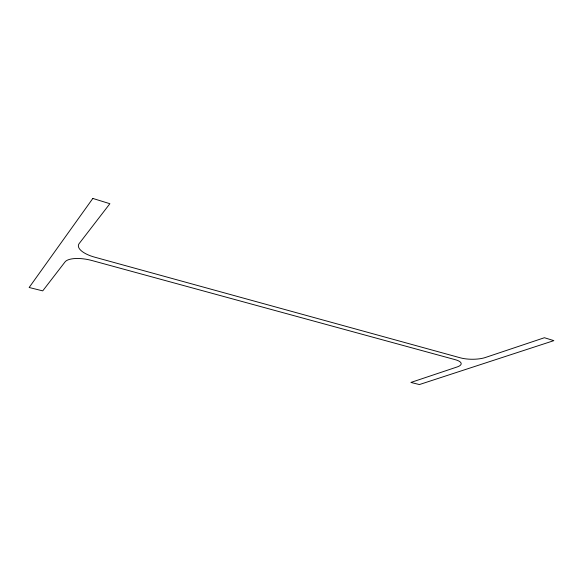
<?xml version="1.0" encoding="UTF-8"?>
<svg xmlns="http://www.w3.org/2000/svg" width="583" height="583" viewBox="0 0 583 583"><rect width="100%" height="100%" fill="white"/><g stroke="black" fill="none" stroke-linecap="round" stroke-linejoin="round"><path stroke-width="0.87" d="M92.828 198.446L29.15 287.492L42.727 290.873L65.063 261.884A21.746 7.951 10.6 0 1 91.852 260.499L455.155 359.66A17.009 5.145 1.1 0 1 457.087 366.977L410.906 382.441L419.403 384.554L553.85 340.64L544.42 337.725L485.304 357.525A17.891 5.575 0.3 0 1 460.395 357.838L94.686 257.169A22.897 8.913 10.8 0 1 79.157 243.585L109.881 203.707L92.828 198.446"/></g></svg>
